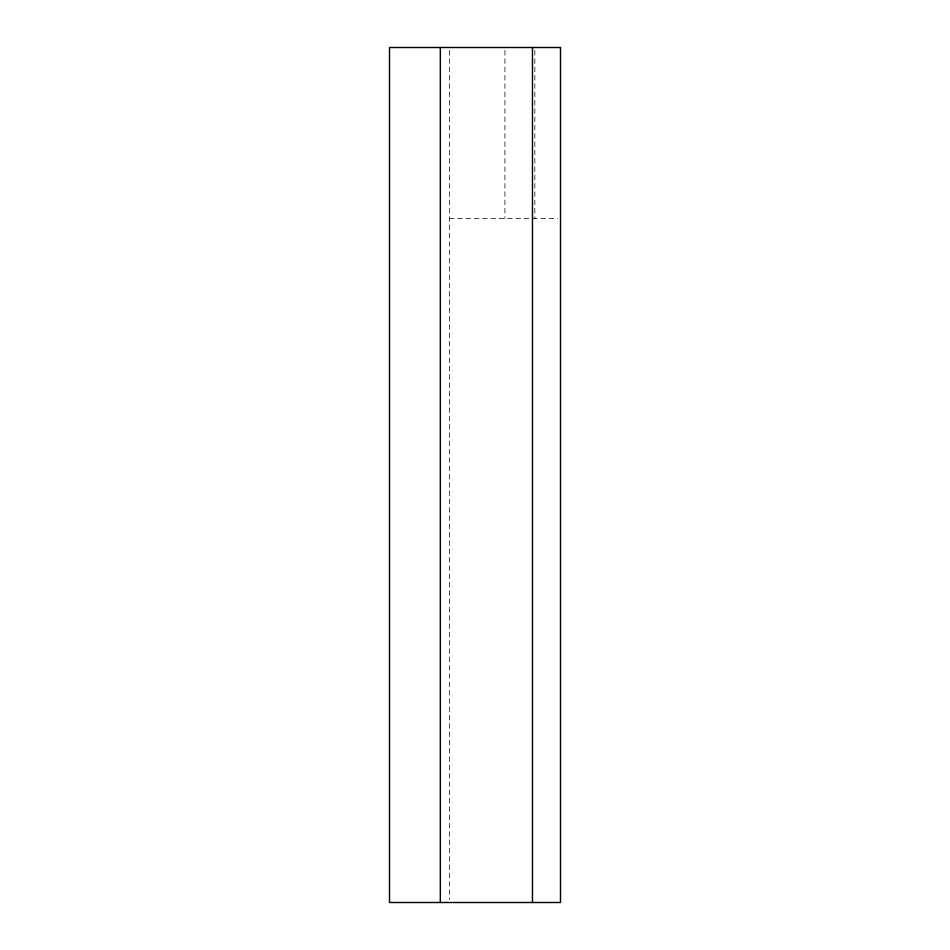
<?xml version="1.0" encoding="UTF-8"?>
<svg xmlns="http://www.w3.org/2000/svg" width="950" height="950" viewBox="0 0 950 950"><rect width="100%" height="100%" fill="white"/><g stroke="black" fill="none" stroke-linecap="round" stroke-linejoin="round"><path stroke-width="0.71" stroke-dasharray="4.75 3.56" d="M449.35 218.5L557.579 218.5M534.85 50.445L534.85 218.5M504.925 50.445L504.925 218.5M449.35 50.445L449.35 899.531"/><path stroke-width="1.43" d="M532.475 47.5L532.475 902.5M440.325 47.5L440.325 902.5M560.5 47.5L389.5 47.5L389.5 902.5L560.5 902.5L560.5 47.5"/></g></svg>
